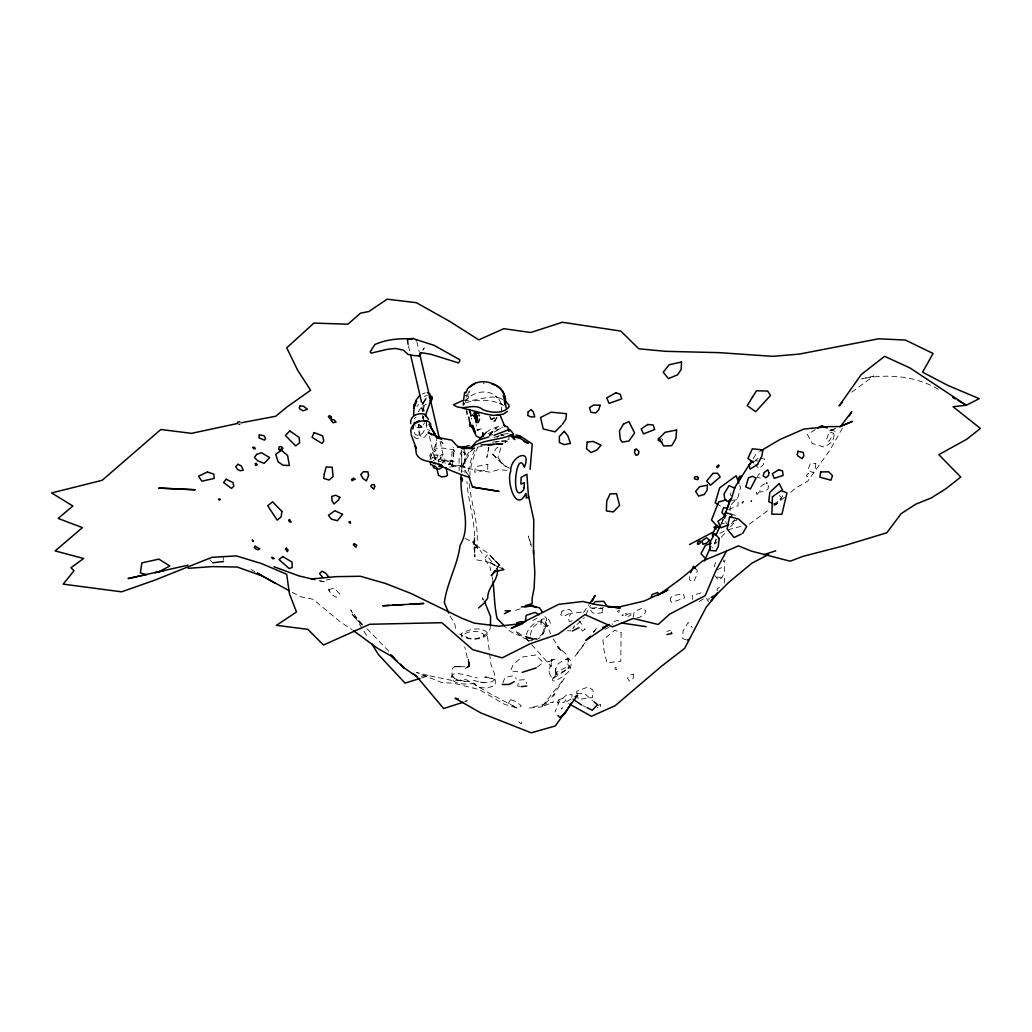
<?xml version="1.0" encoding="UTF-8"?>
<svg xmlns="http://www.w3.org/2000/svg" width="1032" height="1032" viewBox="0 0 1032 1032"><rect width="100%" height="100%" fill="white"/><g stroke="black" fill="none" stroke-linecap="round" stroke-linejoin="round"><path stroke-width="0.75" stroke-dasharray="5 3.75" d="M474.707 552.946L472.991 541.465L474.707 549.346M492.69 442.173L508.75 439.98L509.15 435.272M469.238 483.634C471.34 504.764 479.506 525.391 476.732 547.128L474.836 548.005L474.01 547.244C476.849 524.733 468.115 503.487 466.967 481.467M568.013 661.125L568.026 659.035L563.614 660.054L557.551 664.273L555.384 670.361L555.822 667.73C553.926 671.871 558.106 674.257 556.003 671.922M464.155 450.223L465.29 467.199L452.158 466L448.288 464.439L451.294 461.123L452.197 449.939L453.396 447.398M471.611 419.276L471.624 418.063M501.488 412.129C501.823 406.389 501.178 399.474 495.708 396.262L497.36 397.72C489.233 388.509 474.217 391.296 466.503 399.552L465.277 402.699M474.075 538.652L474.01 547.244M507.086 470.347L498.714 469.65L490.097 472.166L468.399 468.631L461.768 464.787L461.704 451.152M724.296 583.132L724.516 577.301L716.182 577.185M729.998 510.892L730.282 506.273M426.732 422.488L426.435 426.874L422.656 433.272L418.708 435.788L415.238 434.382L412.903 429.002M435.865 447.385L436.536 437.981M422.733 409.652L422.617 411.175L423.223 408.724L425.984 405.408M430.06 459.911C430.073 455.989 432.498 452.003 436.046 450.287L434.562 451.345L435.414 453.203M555.848 671.677L556.119 674.67L555.822 669.446M571.857 697.374L572.089 694.613L567.368 694.149L559.357 701.321L555.061 711.938M453.861 462.065L453.964 461.111L441.515 460.233L447.862 461.149M461.381 472.669L461.949 467.135L467.535 454.183L469.857 451.01M469.65 476.474C470.411 466.412 473.185 456.518 477.713 447.514M490.484 625.302L490.019 629.223C484.137 640.266 468.928 641.117 459.64 634.061M468.154 471.508L471.882 456.712L474.681 450.197M453.383 451.848L453.151 458.402M488.833 447.295L486.833 457.498L488.833 447.295L488.149 448.314L492.445 444.444M633.132 617.252L634.267 611.524L642.639 608.029L645.929 611.163L644.484 614.13L639.853 617.291L634.241 618.4M464.89 473.004L465.509 470.218L461.562 472.424M553.294 638.821L560.84 650.87L557.577 646.703L560.763 649.089L558.028 648.019L562.259 650.65L560.673 650.07C565.871 651.914 570.386 658.455 567.51 663.95L567.419 662.892L568.838 667.356L567.149 669.536L552.301 678.94L549.153 672.954L550.108 665.176L525.404 637.595C527.004 628.604 535.518 618.878 545.412 621.316L550.559 633.635M442.896 463.175L443.412 461.472L446.327 459.704L444.302 458.247M500.907 447.785L497.979 457.498L504.287 465.522L509.124 468.489M708.674 600.018L709.294 598.044M542.561 633.184L544.29 628.256L544.393 623.986L542.613 622.451C535.053 622.438 529.893 629.933 530.59 637.079L532.602 638.924L535.918 638.602L539.504 636.654L543.722 632.526L546.586 624.038L546.599 618.374L543.193 614.814M730.837 493.038L730.424 495.115L731.765 495.592M716.221 539.297L712.519 547.979M723.187 519.612L721.587 524.153L723.213 519.677M716.234 539.31L714.079 545.347L717.176 541.865M461.82 449.991L459.124 457.498L459.163 470.553M427.08 434.046L424.81 436.923L421.688 438.097L419.456 433.195L418.644 424.255L417.754 426.5L419.095 425.39L421.52 426.345L418.644 424.255L415.548 426.048M502.816 683.12L505.074 677.418L513.549 675.715L516.297 678.863M430.654 456.957L436.678 442.393L436.639 439.516M568.142 668.426L568.103 667.433M496.469 417.56L494.56 420.759L493.077 421.353L491.258 420.837L489.787 416.477L490.948 418.515M721.058 523.727L724.271 516.581M461.743 637.131L461.278 633.635C468.464 629.52 480.267 626.024 487.001 632.41L490.884 663.989L494.599 674.167L494.225 680.307C488.007 685.183 478.577 681.12 473.224 680.514C466.309 682.423 457.834 681.52 452.222 676.811L451.835 671.239L452.945 667.769L454.506 666.711L469.199 666.711L465.419 668.284L468.851 666.104L466.89 667.42L468.773 665.485L468.335 666.814L468.915 662.815L469.625 667.949L464.761 646.703M549.346 671.239L549.024 671.806M556.454 673.844L553.087 678.733M766.621 482.563L766.17 483.492L767.098 483.827L767.292 482.77L766.17 483.492M585.763 614.917L590.42 605.216M715.834 562.569L714.183 565.988L715.666 567.858M442.328 462.878L443.141 461.381L441.76 459.085L434.588 457.086L435.285 458.84L434.678 460.865L435.543 458.027L434.872 459.808L436.085 458.982L437.968 459.408M451.939 465.355L453.887 453.835L452.971 448.649L454.764 451.552M431.479 459.175L432.305 457.666M472.978 447.501L461.949 467.135L462.091 471.792M496.573 569.174L499.024 564.827L490.239 555.629L503.874 569.625L488.033 553.126L475.752 545.102M496.766 568.813L499.024 564.827M842.409 428.164L829.96 450.042L807.669 481.247L795.866 487.994L788.551 494.005M734.539 519.806L730.308 525.417M497.114 417.483L494.818 421.378L496.779 418.231M509.55 468.283L504.287 465.522L492.716 454.338L496.276 448.34L498.714 446.714M427.841 433.079L429.854 429.867M420.875 407.885L418.437 411.471L420.514 411.278M422.72 350.287L424.255 347.874L422.591 350.467M483.092 636.409L484.163 634.719C478.784 630.32 470.45 630.41 464.658 633.983L464.284 635.777L467.303 637.544M553.333 677.521C547.786 687.764 571.341 671.974 570.27 668.736M753.141 458.647L756.533 453.306L759.307 451.681M423.417 424.694L424.668 422.785M485.143 557.848L487.259 554.868M574.682 625.663L572.902 628.295L584.422 617.678M583.557 612.557L588.872 604.7M489.142 436.02L492.032 431.776L489.503 434.795M585.118 642.549L574.889 656.507L585.621 642.523M495.966 569.367L497.875 566.865M593.426 632.358L597.322 627.263L593.568 631.932M757.411 476.345L759.758 473.365M416.863 406.531L418.682 404.415M721.316 537.208L725.444 532.551M730.617 526.733L736.809 519.754L729.856 523.392M453.641 450.468L454.08 450.004C446.017 448.327 432.602 444.792 429.763 455.834L431.737 459.795L434.343 460.969M471.469 450.92L474.63 447.707M481.299 428.641L477.313 430.602M731.391 504.48L737.88 497.501L740.55 487.543L738.899 483.118M487.53 634.615C480.267 640.562 468.012 640.949 460.878 634.512M489.684 435.078L497.076 427.119L489.994 434.691L502.778 427.042M754.224 461.588L758.907 457.524M414.335 418.592L416.051 417.147M773.923 506.028L787.339 495.012M537.414 666.956L543.038 662.428L535.905 654.998L521.805 657.126L513.201 664.685L510.466 670.903L520.708 672.18M494.547 417.508L491.051 419.392L493.128 418.837M773.832 504.7L781.701 498.005L778.747 494.818M537.195 618.065L530.654 621.857M609.293 626.992L603.836 630.049M851.774 392.121L873.782 375.996L861.733 378.847C888.384 373.416 916.571 375.958 940.113 390.302M749.4 524.088L770.117 508.931M486.395 432.318L491.322 428.964L502.171 425.39M699.245 601.617L703.656 598.599M504.816 442.651L507.267 441.025L504.635 442.406M496.805 437.478L499.436 435.788M454.828 666.672L461.046 666.711L454.506 666.711M437.839 460.724L439.838 459.472L441.051 457.034L439.322 455.28L434.537 454.802L435.259 457.46L437.916 456.002L436.884 455.177L437.542 455.873M815.254 429.673L807.463 434.459L812.236 443.45L824.31 447.114L832.502 441.786L835.236 431.428L828.503 428.551M424.165 405.473L426.203 404.26M571.057 698.987L565.833 702.031L568.529 703.54M598.186 705.488L600.611 704.301L600.637 707.191L598.973 708.416L597.451 707.384M488.213 433.814L492.999 431.092L503.397 427.738M478.048 430.009L479.687 429.131L477.042 430.073M717.124 569.909L724.438 566.078L724.761 572.012L722.013 577.597L718.543 580.242L715.06 575.792M719.768 533.338L725.341 530.5L741.879 526.088M535.556 639.827C543.348 637.595 546.702 628.656 545.412 621.316M465.251 395.566L467.251 394.663L466.038 397.062A2.012 0.929 -72.2 0 0 466.116 397.475M422.423 394.069L425.352 392.792M835.585 428.383L828.58 431.299L836.023 428.37M466.064 402.686C477.687 399.139 491.258 399.294 502.365 404.544L498.056 402.403L503.577 405.55M493.877 437.568L498.288 435.878M489.929 435.517L492.806 434.511M728.579 509.473L738.035 505.732L738.061 499.604L729.959 500.572M464.606 701.824L467.612 700.87L462.929 699.889M424.255 396.391L427.416 395.411M421.533 677.985L429.028 675.65L453.925 680.836L466.116 679.598L491.722 694.588L517.213 707.991L504.713 704.404L479.119 689.557L454.145 683.313L441.799 682.526L416.554 672.503L429.028 675.65L416.812 676.605M495.747 442.315L499.178 441.257M328.718 589.659L333.865 588.098L339.58 593.645L336.277 597.322L331.311 594.368L328.718 589.659L330.382 592.691M515.368 610.286L520.528 608.79M666.775 631.378L670.232 630.423M479.196 416.077L479.983 415.87M566.362 658.893L569.238 658.803L571.431 662.08L570.657 667.33L557.525 674.322L556.3 672.477L569.445 665.524L570.296 668.852M701.076 592.936L692.33 595.477L692.459 599.502M572.115 620.838L569.354 621.445L568.219 618.503L570.877 613.318L582.887 612.002M326.073 580.113L330.498 579.158M477.61 447.127L482.099 446.263M603.501 607.68L597.012 608.88L590.175 607.654M719.627 587.595L717.885 588.188L716.918 589.762L717.485 590.846M478.5 429.351L477.003 429.622L479.016 429.377M416.98 427.596L423.933 426.861L420.063 427.042M535.918 638.602C527.881 641.878 520.128 637.376 515.587 630.771L522.734 635.918L533.26 638.227L525.172 637.866L532.512 638.292C523.172 636.396 512.104 635.015 505.693 627.198M721.626 523.663L724.374 523.301M504.042 434.033L508.105 433.543M449.578 467.057L453.525 466.709L448.288 464.439L450.932 463.652L449.733 464.632L451.371 466.051M463.574 400.158C477.248 402.777 491.671 391.941 504.003 400.197M760.287 478.022L756.624 477.339M532.512 640.537L527.584 640.266L526.114 639.298M483.298 383.672L484.24 383.633M447.488 461.149L453.964 461.111M503.9 435.207L500.752 434.949L503.784 434.936M576.849 693.478L584.435 693.556L592.755 700.663M500.752 434.949L503.719 435.04M567.574 630.681L571.302 630.913M501.926 441.438L506.067 441.696M477.726 415.445L479.493 415.728M464.787 681.391L455.022 678.746L452.093 675.38M465.29 467.199L448.288 464.439L457.112 465.716L463.445 465.032L465.342 460.685L464.968 451.822M773.51 503.719L776.67 504.261L782.617 496.392L782.54 490.2M480.099 681.984L484.653 682.797M730.759 514.388L735.416 515.226M476.707 559.886L487.955 561.988L499.527 567.548M520.051 686.422L517.613 685.957L519.173 680.062L525.365 679.611L526.526 683.558M438.768 461.149L441.206 461.755M486.214 676.979L495.373 679.778L495.179 685.158C489.981 688.202 477.455 689.724 474.926 683.752M755.205 460.44L757.772 461.059M474.888 683.429C467.251 684.087 457.976 685.429 451.758 679.508C448.585 667.407 472.282 677.727 477.3 677.921M686.409 639.763L682.836 638.795L682.978 631.236L688.138 622.438L692.266 627.649M507.744 439.129L509.137 439.529M760.378 457.95L764.777 459.227L763.358 464.8L759.281 468.644L755.166 464.864M436.033 458.853L432.215 457.305M494.689 679.456L491.155 678.127L495.205 679.649M464.981 538.498L473.327 542.123M583.028 705.707L585.673 706.997M618.684 621.006L617.471 620.4L612.131 622.051L612.298 624.618M474.01 544.238L475.971 545.231L482.215 553.152M502.494 568.916L488.768 561.782L494.354 565.213L486.923 555.629M292.133 592.252L300.635 596.741L313.096 599.308L339.18 621.019L352.08 629.662M250.905 569.432L254.943 571.741M717.846 504.429L720.491 505.964M413.909 436.678L416.27 438.407L419.276 438.51L418.644 424.255M462.775 451.642L466.129 454.519M492.716 454.338L504.287 465.522M362.4 624.295L350.932 613.202L362.193 625.25M366.979 628.72L389 651.514M440.961 441.361L443.102 443.502L440.974 441.257M695.336 568.451L697.232 570.606L696.419 575.611L693.891 581.648L689.75 580.216L689.518 575.288M578.836 620.671L581.945 624.308M209.87 559.667L211.637 561.769M465.677 399.139L465.883 399.384A2.761 1.316 -71.8 0 0 466.258 399.526L467.702 398.726A3.315 1.574 -71.6 0 0 468.476 397.565L469.367 394.598A9.185 4.334 -71.6 0 0 469.547 392.87L469.444 390.922M362.309 624.953L350.751 610.028L368.385 638.395M477.777 548.843L474.385 543.8L474.836 544.483M469.134 476.371L465.135 470.411L466.774 472.94M485.117 559.383L490.226 567.806L490.845 570.76M661.68 438.458L662.686 440.225M450.029 615.988L454.777 623.792L456.196 631.623M483.776 600.108L482.46 597.592L482.718 600.018M706.636 598.121L708.378 601.811M531.222 544.638L528.307 536.034L531.312 546.483M468.36 391.631L467.664 397.165A1.716 0.813 -71.6 0 1 467.367 397.604A1.638 0.774 -71.7 0 1 467.083 397.862L466.735 397.991A2.012 0.955 -70.3 0 1 466.374 397.926A1.858 0.877 -71.2 0 1 466.18 397.707M422.965 406.389L424.41 411.613M423.52 405.073L424.281 407.06M442.315 456.183L442.173 454.183L438.871 457.099L438.342 462.181M408.44 345.849L409.91 352.054M416.838 341.592L419.353 352.376M440.071 441.438L445.824 466.296M422.952 408.246L423.675 411.381M425.842 420.746L428.022 430.112M429.467 436.368L435.22 461.24M725.754 521.186L726.36 523.946M492.083 576.669L492.703 579.623M577.133 694.046L576.578 691.337L588.176 686.951L593.077 690.124L592.574 697.542L578.243 699.438L577.417 695.387M423.481 418.928L423.094 416.631L423.533 419.302M422.023 408.982L421.817 407.627L422.527 412.993M223.118 557.319L223.428 560.105M422.707 415.341L423.12 419.031L422.823 416.012M476.242 424.707L476.345 425.842M461.768 464.787L461.562 452.184M474.733 554.068L474.901 557.009L474.72 537.311M423.597 416.219L423.649 418.837M621.109 632.539L620.774 661.344L606.958 662.802L603.991 650.134L602.933 639.93L614.698 630.333L621.109 632.539M756.25 492.716L756.998 494.612L759.229 491.851L758.352 490.922L756.25 492.716M630.913 613.356L630.875 615.162L626.14 617.368L625.469 615.756L627.03 614.337L630.913 613.356M633.493 674.128L633.429 677.482L631.752 680.462L629.262 681.017L627.443 678.153L629.146 675.47L633.493 674.128M551.256 663.215L550.998 666.788L551.372 659.371L551.256 663.215M487.852 464.387L487.646 469.973L474.591 472.23L475.533 466.632L487.852 464.387M541.155 619.793L540.936 625.805L546.212 626.385L551.011 624.089L548.572 619.2L543.064 618.865L541.155 619.793M742.137 502.12L742.072 503.435L743.75 501.681L742.137 502.12M815.77 463.523L815.551 467.406L813.461 472.94L807.953 469.895L810.365 463.355L815.77 463.523M768.298 485.969L768.079 489L764.222 491.567L759.746 492.019L760.971 486.253L764.222 483.931L768.298 485.969M554.3 694.446L553.836 695.994L552.804 695.568L554.3 694.446M670.658 598.121L670.219 600.418L671.561 602.417L684.758 597.941L683.287 593.955L672.425 595.58L670.658 598.121M723.858 559.976L723.548 561.472L724.516 562.259L725.432 558.776L723.858 559.976M518.683 721.729L520.631 723.574L521.908 723.187L520.721 721.523L519.264 720.929L518.683 721.729M562.027 611.112L560.815 614.969L563.446 616.439L572.128 612.234L569.509 609.241L562.027 611.112M561.408 708.274L561.795 709.1L562.272 707.733L561.408 708.274M441.051 457.034L439.838 459.472L441.051 457.034M616.723 668.852L616.439 669.665L615.149 669.11L615.033 667.639L616.439 667.807L616.723 668.852M828.361 434.356L826.064 440.703L829.199 441.103L833.727 433.595L831.212 432.163L828.361 434.356M558.841 699.838L557.267 702.947L563.408 702.586L566.013 700.328L563.936 697.748L558.841 699.838M623.238 615.059L622.077 615.149L623.238 615.059M510.44 699.657L508.492 703.192L512.388 705.643L517.303 708.313L521.392 705.836L516.155 701.567L510.44 699.657M564.194 678.54L553.178 695.774L541.697 706.868L529.493 708.004L553.578 701.941L541.697 706.868L564.194 678.54M585.028 629.107L582.409 631.042L581.467 629.417L583.506 628.127L585.028 629.107M751.167 500.894C749.748 502.61 753.36 500.378 751.167 500.894M808.275 473.507L806.74 474.888L806.947 476.81L809.565 475.12L808.275 473.507M494.263 418.541L491.903 419.031L494.263 418.541M626.205 613.64L625.624 613.924L626.205 613.64M619.677 610.157L617.433 611.112L618.245 612.182L621.019 611.408L619.677 610.157M550.907 660.88L547.54 661.86L550.907 660.88M553.165 659.783L551.681 660.261L555.655 659.022L553.165 659.783M602.727 612.428L598.018 613.421L592.6 612.918L589.672 608.828L597.567 607.332L602.636 608.674L602.727 612.428M485.595 677.173L484.705 677.147L486.743 677.237L485.595 677.173M460.272 666.633L457.963 666.298L460.272 666.633M324.048 581.803L317.804 580.397L324.048 581.803M469.689 664.685L467.702 657.539L469.689 664.685"/><path stroke-width="1.5" d="M411.213 434.756L416.36 448.61L415.225 446.043L416.451 454.183C421.327 463.278 432.614 460.078 439.722 465.238C449.539 470.231 459.498 474.256 469.934 477.558M422.656 404.157L422.707 402.738M461.033 475.107L460.891 478.951L460.672 478.022M470.076 409.407L470.192 412.8M413.626 415.496L414.155 404.66L413.755 408.156L415.741 400.622L419.676 395.346M410.736 423.649C409.42 415.935 418.618 412.142 424.874 414.348L428.499 419.34M530.074 469.354L532.267 444.005L521.199 436.652L515.948 434.885M464.168 448.894L464.439 446.611L457.653 447.243M474.127 429.415L474.243 431.466L475.455 432.627L472.733 425.468M463.652 399.461L464.619 392.444M525.52 620.967L526.165 615.382L535.182 612.389L539.13 614.814M724.645 518.322L725.212 513.549L726.773 512.917L731.894 514.517L731.353 517.122M497.476 569.651C498.262 580.526 487.465 587.427 487.736 597.928L484.202 603.101L478.603 607.938M524.075 487.71L524.359 482.731L520.928 484.06L521.108 477.403L526.875 474.281L528.539 497.514L526.294 497.966L525.894 493.412C515.652 514.246 506.17 480.009 510.737 471.34C509.602 457.228 532.409 446.185 524.424 467.264C516.181 446.34 509.924 506.815 523.534 489.839A7.959 2.902 -88.4 0 0 524.062 487.697M412.903 429.002L413.69 424.565M658.519 438.29L658.158 440.264L661.925 442.006M472.437 425.365L474.178 430.086M505.448 403.757L506.119 407.975M414 407.795L416.722 401.319M479.558 419.121L478.409 422.346L476.023 422.591L477.223 417.508L475.739 414.464L476.861 415.625M469.831 423.713L470.179 422.527M425.313 415.961L431.389 398.842L429.209 397.333M509.189 430.963L509.705 429.325L513.626 434.111C500.172 440.38 484.498 439.155 471.547 447.037L476.887 440.999L478.087 441.038M475.881 415.264L475.365 416.696L473.662 415.69M725.96 511.898L723.974 514.878L721.884 512.491L723.626 507.602L726.347 508.067M725.367 513.626L724.283 516.658L730.721 498.495M726.979 509.099L730.192 500.03M465.742 392.766L466 392.096M713.976 596.573L711.19 600.598M690.627 572.721L693.427 566.31L695.336 568.451M704.404 560.892L710.803 546.599M715.937 535.169L720.426 525.159M592.42 601.063L595.09 595.529L589.762 603.385M757.423 464.568L761.822 456.157L762.932 449.875L752.328 448.804L747.929 458.414L753.553 462.71M720.13 526.797L720.014 525.675L719.227 526.875L719.949 527.004M422.914 403.447L425.893 398.752M240.92 422.836L275.634 416.283L287.231 406.776L310.619 390.302L297.668 370.282L286.741 347.81L313.934 323.08L347.887 324.216L360.478 313.186L368.914 311.496L387.193 299.177L416.373 302.699L449.784 321.404L478.796 339.863L503.758 328.705L530.745 332.51L562.35 322.268L620.812 331.066L638.808 348.79L665.704 351.332L719.239 352.647L772.955 356.35L799.516 354.053L878.58 338.793L905.387 340.057L933.07 353.473L922.595 372.191L948.073 385.517L979.226 398.662L966.313 405.241L953.039 406.685L980.4 428.435L966.7 439.284L938.836 454.648L960.753 477.055L946.009 488.678L931.096 498.043L915.952 504.093L901.065 513.717L886.849 532.77L844.008 545.773L803.18 556.3L790.151 561.202L751.154 551.049L738.499 545.851L726.58 551.011L715.731 570.902L705.217 595.632L669.729 614.092L658.197 624.489L633.235 618.439L612.479 626.824L584.873 614.569L558.325 634.087L530.1 643.8L502.197 657.848L472.695 649.67L441.838 622.696L369.727 624.27L323.506 645.039L307.858 629.339L276.46 625.34L296.494 611.976L289.45 593.839L286.702 574.295L261.406 563.524L236.328 555.887L211.908 557.332L154.852 580.113L121.544 591.826L63.158 584.138L74.02 570.76L70.963 567.729L83.682 558.48L55.135 550.933L82.431 527.649L58.153 518.412L72.846 505.99L51.6 492.948L102.168 480.306L160.837 429.493L191.513 433.363L237.773 423.43M742.743 533.376L746.691 526.423L738.641 519.083L729.598 516.735L727.083 528.99L734.139 537.491L741.311 534.06M849.401 415.87L851.735 411.768L840.512 426.41L852.393 421.378L839.79 426.629M571.367 702.882L565.252 713.099L559.795 717.511L557.899 715.279M470.424 422.668L469.495 424.526L470.037 426.448L473.262 426.745L471.018 425.932M430.37 402.248L431.827 399.797L431.299 398.042M412.761 339.012C399.926 338.135 386.807 339.309 374.887 344.482L370.178 351.873L371.262 353.112L387.439 349.306L395.566 348.416L403.512 350.248L407.924 354.35L413.574 355.524L419.134 355.885L421.095 352.802M734.5 487.955L751.451 461.304M419.134 355.885L421.185 352.699L430.486 354.182L458.531 362.916L459.808 360.903L459.704 359.704L434.072 345.32L415.806 339.502M562.595 424.178L565.949 419.005L566.452 413.716L551.101 412.168L540.562 417.508L543.245 428.977L555.01 431.853L561.511 425.274M477.506 418.85L476.784 419.908L476.152 416.193L477.558 416.747M429.66 396.365L429.854 393.85L427.39 392.663M413.922 405.537L414.812 404.492M464.245 403.693L463.342 404.879L463.497 401.964M495.012 570.619L491.193 575.624L495.257 571.47L503.874 569.625M713.125 596.057L711.164 597.425M593.284 604.017L595.361 601.591L603.849 601.333L606.558 605.462M842.215 402.39L839.106 405.886L861.385 374.384L884.618 356.324L909.966 367.934L966.313 405.241L958.031 400.532M717.343 593.013L713.68 596.754M467.057 390.496L466.851 390.715A3.277 1.535 -71.4 0 0 466.142 391.799M479.751 438.484L482.963 435.672M752.909 461.123L748.897 465.071L750.096 469.108L757.63 464.439M480.977 437.62L486.395 432.318M470.14 410.684L470.889 416.09L472.733 414.8M430.022 400.777L432.227 398.429L432.073 396.727L429.596 395.398M507.512 411.342L503.332 414.193L499.32 414.658M590.485 636.176L585.866 640.33L609.254 624.489M467.07 389.464C479.029 373.61 508.686 383.969 504.958 404.789L504.132 399.268M657.01 595.632L658.777 594.135L657.616 592.536L651.992 594.587L651.347 597.36M687.596 640.085L688.434 639.427M658.868 594.845L679.585 579.674L702.766 560.905L726.58 551.011M475.275 383.182L469.818 387.077M817.86 428.087L821.756 425.687L827.148 427.983M760.687 450.868L780.076 439.451L803.851 429.067L828.206 426.603L840.487 426.603M574.979 696.716L577.585 695.194L555.268 725.973L531.235 732.823L480.719 712.88L455.138 698.264L458.26 698.909M662.815 592.961L668.039 589.943L644.303 600.998L620.193 606.726L607.951 607.268M527.159 606.081L532.164 603.32L532.112 598.392L534.15 587.905L534.808 572.966L533.583 549.992M717.704 525.223L713.886 527.313L716.273 528.952M725.935 515.342L717.937 521.341L721.084 527.829L728.657 524.682M159.121 571.689L169.803 565.949L158.851 559.125L141.861 562.879L140.352 572.928L146.247 574.553M572.541 630.991L579.029 627.559M689.531 544.509L713.177 532.112M514.297 681.739L509.124 684.435L502.249 684.538M768.737 554.442L752.044 563.085L728.902 582.242L717.472 593.645L706.198 607.177L684.629 648.406L661.383 666.337L615.149 705.694L591.388 716.311L569.87 704.288M504.364 613.73L510.414 610.66M602.675 627.508L607.938 625.095M473.74 413.187L475.275 412.49L479.08 413.974M413.948 423.081L419.289 420.695M463.574 400.158L453.5 404.725C462.452 412.142 474.036 401.874 483.002 409.756C490.871 412.8 503.397 414.309 509.124 406.685L508.944 404.892L505.1 401.061M711.216 543.271L705.372 545.399L700.999 553.655L704.663 557.732M473.778 446.095L468.67 447.94L462.362 448.494L456.918 445.772L451.848 440.135L437.736 437.529L441.567 439.361M509.111 429.531L494.07 435.323M496.998 415.47L499.153 414.748L493.012 415.406L484.176 413.729M478.887 440.083L488.846 436.884M237.489 422.346L239.695 421.637M763.693 554.7L775.703 550.843M522.166 672.361L536.292 667.859M463.11 702.302L443.631 708.533L416.812 676.605L413.264 673.651M420.037 678.45L405.034 683.12L378.473 654.598L371.752 643.8M438.755 466.58L441.322 465.78M525.533 605.629L529.7 604.365M465.767 446.508L469.212 445.54M726.206 499.875L718.62 502.016L711.525 519.935L718.22 527.417M154.89 572.721L157.715 572.038M187.94 565.188L128.032 578.578L146.699 574.514M156.038 572.489L163.817 570.786M223.583 561.498L212.528 562.814M477.416 420.488L476.216 421.12L474.372 416.012L476.449 420.966L475.752 420.153M281.568 449.423L283.026 448.275L281.207 446.546L279.182 446.869L278.666 448.507L279.027 449.642L281.568 449.423L279.027 449.642M521.263 686.654L526.772 685.996M488.072 445.102L493.928 444.547M496.856 444.263L502.7 443.695L480.977 444.921M311.561 578.978L335.929 576.656L360.426 576.269L385.465 583.467L410.697 593.336L461.523 618.103L474.165 623.109L498.92 626.218L523.237 623.38L511.304 628.307L558.647 604.352L582.964 601.475L595.464 604.507L620.245 607.938L615.627 607.693M521.353 606.906L530.345 606.158M524.462 606.687L532.215 606.119L539.491 607.835L542.226 611.886M188.198 568.31L212.605 566.594L237.166 567.032L262.334 575.985L289.295 590.755M389.09 605.41L382.795 605.771L423.752 603.449L409.575 604.249M392.25 605.242L403.267 604.61M238.985 424.41L239.721 424.384M666.866 634.577L671.832 633.571L671.29 632.345M462.362 448.494L474.372 448.391M505.112 610.725L509.55 610.996M479.261 437.465L476.32 436.226L469.663 422.359L468.747 417.083M518.051 436.394L521.199 436.652L518.309 436.317M524.914 622.128L520.631 621.741L516.98 622.683L517.096 625.508M476.191 414.451L474.733 414.322L475.804 414.542M423.726 420.553L426.822 421.017M621.432 622.98L646.226 626.669M472.514 487.078L498.766 491.322L472.514 487.078L468.928 476.926M435.672 466.567L430.563 464.426L430.344 462.349M512.478 436.239L520.786 438.716L528.307 443.399L524.011 441.528M314.695 579.61L299.099 575.959L273.919 566.723M462.659 408.156L483.079 413.303M435.556 463.845L430.679 461.73M719.059 527.649L715.898 526.849L712.415 534.537L712.699 536.55M517.819 437.426L510.014 435.027L514.8 439.593L510.621 434.743M438.806 463.987L440.032 464.336M492.083 384.239C500.636 385.362 505.77 393.618 505.59 401.809M532.215 606.119L536.24 607.5L531.854 605.178M772.31 503.229L768.724 501.72L769.846 492.367L779.212 483.582L782.54 490.2M440.664 438.148L428.435 432.627L431.918 434.923M503.513 425.145L507.744 427.042L508.802 431.079M587.002 707.642L592.303 710.235L597.515 704.727L593.955 701.683M952.523 397.385L955.284 398.958M257.639 573.276L275.131 583.274M257.226 573.057L262.334 575.985M717.846 504.429L715.202 502.881L719.652 487.878L736.164 475.739L738.899 483.118M573.121 699.232L581.7 705.062M416.812 676.605L403.899 667.82L390.754 655.772L377.957 648.573L353.37 630.604M473.546 415.38L475.365 416.696L474.578 414.709M394.288 657.9L390.741 654.946L397.32 661.383M416.477 340.044L413.355 338.354L408.788 338.922L407.472 339.98L408.079 344.301M400.61 664.595L403.899 667.82L400.713 664.324M504.609 626.102L497.076 618.439C494.328 606.042 494.405 593.684 493.012 581.093M322.539 577.159L319.546 573.637L321.971 571.186L325.828 573.379L328.627 576.849M431.905 428.835L436.162 436.923M430.331 426.603L435.207 434.627L429.067 424.294M441.348 464.606L442.186 466.116L441.502 467.741L439.258 469.108L434.124 468.089L432.705 465.509M484.434 601.372L490.561 616.427L490.484 625.302M474.514 416.322L475.03 417.302M500.081 414.967L504.829 426.603M483.724 435.285L482.628 432.782L483.35 436.523M448.765 613.034L444.341 602.714C446.843 583.028 457.563 565.342 460.078 545.386C472.411 524.256 459.575 500.752 461.136 478.487M528.448 495.528L533.763 519.767L533.454 553.952M503.229 395.656L503.835 398.068M419.702 353.924L439.374 438.419M446.185 467.844L447.488 475.275L446.172 476.333L441.593 476.913L438.458 475.223L436.665 467.457M410.646 355.15L421.495 402.003M466.58 410.878L467.199 414.142M464.439 446.611L464.619 447.669M411.123 433.466C408.582 423.971 420.888 419.005 428.499 421.404L430.55 423.739L430.783 426.874M462.284 477.997L462.388 481.106M772.439 496.766L771.872 514.181L781.895 514.349L786.939 492.961L781.237 490.587L772.439 496.766M606.532 504.983L606.416 510.943L613.343 511.924L619.6 505.37L616.556 493.683L610.054 493.902L606.829 500.778L606.532 504.983M681.533 362L681.146 369.533L677.534 374.861L668.452 378.563L663.189 372.23L669.162 364.735L681.533 362M707.41 485.182L707.062 490.368L704.237 494.47L698.638 496.108L695.62 491.425L699.593 486.717L707.41 485.182M676.579 430.009L675.973 438.394L671.742 445.695L663.563 445.901L659.216 438.252L665.085 432.305L676.579 430.009M697.58 543.309L697.516 544.135L698.78 544.264L700.818 542.187L699.928 540.91L697.748 542.058L697.58 543.309M331.401 417.302L331.285 418.657L330.008 418.953L328.408 416.36L329.763 415.625L331.401 417.302M600.095 405.241L598.831 409.652L595.89 412.89L590.962 412.374L589.453 407.743L593.632 405.021L600.095 405.241M634.757 450.107L634.525 452.403L635.66 454.777L636.305 455.37L638.24 454.441L639.027 451.603L636.241 448.856L634.757 450.107M331.298 420.605L333.065 422.733L336.058 422.062L334.02 419.83L331.853 419.482L331.298 420.605M324.267 474.127L323.79 478.487L329.169 480.022L333.117 476.462L332.175 467.238L326.138 466.98L324.267 474.127M719.227 538.549L718.233 546.599L715.937 550.946L710.132 550.404L709.887 542.587L714.724 533.492L719.227 538.549M528.191 411.858L527.778 415.561L531.325 416.967L534.808 416.786L533.247 411.897L531.119 409.549L528.191 411.858M220.1 499.411L219.352 500.172L218.552 498.985L220.1 499.411M587.234 442.122L586.434 448.675L591.039 452.558L596.947 449.952L601.05 445.179L593.129 441.412L587.234 442.122M259.316 434.833L258.916 437.813L264.463 440.109L265.611 438.639L264.037 435.697L259.316 434.833M281.955 511.485L281.117 516.929L277.182 520.115L267.727 505.745L272.59 501.81L281.955 511.485M734.681 488.072L731.159 499.81L727.328 501.475L724.825 499.398L724.038 493.98L729.043 485.633L734.681 488.072M768.917 472.643L768.466 475.507L765.938 477.726L763.19 476.01L764.106 472.566L767.821 469.805L768.917 472.643M820.698 471.921L819.834 477.145L830.941 480.228L832.502 475.636L828.722 471.817L820.698 471.921M718.852 465.922L717.537 467.599L716.569 466.864L718.517 464.877L718.852 465.922M698.341 477.855L697.954 479.57L696.626 479.467L694.523 478.861L694.446 476.99L697.271 476.552L698.341 477.855M798.02 451.307L797.181 454.673L797.891 455.938L802.161 458.672L803.889 455.757L803.231 452.416L798.02 451.307M741.453 476.436L739.48 479.777L738.435 478.461L739.763 476.1L741.453 476.436M748.523 477.777L745.749 486.898L750.406 488.962L756.043 478.151L752.625 476.294L748.523 477.777M256.942 464.645L255.717 465.484L255.201 463.549L256.246 463.303L256.942 464.645M374.706 486.395L373.816 489.233L370.785 486.214L371.933 484.666L374.203 484.589L374.706 486.395M349.358 521.74L349.113 522.502L350.506 523.224L350.132 521.47L349.358 521.74M368.553 475.391L366.399 480.886L362.942 478.474L360.787 474.552L363.38 471.74L367.895 471.856L368.553 475.391M314.025 432.589L312.064 437.349L321.958 443.412L323.764 441.051L322.629 435.814L314.025 432.589M300.08 405.976L299.19 407.898L299.757 408.904L303.098 410.826L307.368 409.265L303.395 406.157L300.08 405.976M339.812 497.372L338.457 500.068L333.994 503.977L331.994 500.739L331.711 496.431L335.8 495.244L339.812 497.372M354.879 479.106L352.067 480.77L351.564 479.441L353.537 478.138L354.879 479.106M623.483 424.126L619.471 430.808L620.297 439.348L622.206 442.122L628.927 441.038L634.59 433.001L628.888 421.52L623.483 424.126M272.035 557.396L272.448 558.647L274.215 558.596L272.035 557.396M752.496 397.062L747.233 405.705L755.708 411.652L770.556 395.462L767.679 391.063L756.508 390.741L752.496 397.062M255.085 546.212L254.233 547.579L256 549.011L257.961 549.811L259.883 548.869L255.085 546.212M252.982 447.385L253.511 448.727L255.265 448.804L254.543 447.333L252.982 447.385M354.298 543.67L353.37 544.909L356.014 547.27L356.672 545.128L354.298 543.67M256.658 454.415L254.401 457.421L257.703 460.801L264.153 463.355L269.675 457.615L261.457 452.726L256.658 454.415M226.098 479.222L223.596 482.537L231.478 488.433L233.787 486.24L233 482.576L226.098 479.222M286.328 548.224L285.58 549.166L287.386 551.72L288.096 549.901L286.328 548.224M342.521 514.349L337.374 520.721L331.401 519.135L328.447 515.316L334.91 510.711L342.521 514.349M712.944 473.404L706.662 481.067L710.467 485.195L720.207 476.952L717.537 473.211L712.944 473.404M237.863 464.31L235.722 466.709L237.683 469.599L240.366 470.708L243.333 470.192L241.256 465.871L237.863 464.31M564.182 431.324L559.292 436.575L559.447 442.599L564.323 444.624L570.451 443.373L567.806 435.736L564.182 431.324M289.824 430.95L285.413 435.478L295.668 445.901L299.628 442.87L299.164 437.452L289.824 430.95M709.513 540.291L706.636 543.142L702.805 544.251L702.031 540.768L706.585 537.788L709.513 540.291M289.553 519.548L288.663 520.296L289.231 521.56L291.114 522.102L289.553 519.548M282.691 556.571L279.066 559.628L289.308 568.606L292.224 567.394L292.004 562.053L282.691 556.571M647.67 424.513L641.195 429.028L643.529 433.917L654.701 429.505L653.217 424.965L647.67 424.513M281.53 450.3L275.712 454.299L278.085 461.781L282.949 465.213L289.36 465.561L287.593 455.525L281.53 450.3M778.889 469.702L772.336 473.662L774.232 478.345L783.107 475.417L782.514 470.94L778.889 469.702M615.898 392.766L606.764 397.926L609.099 403.37L621.767 398.881L620.168 394.224L615.898 392.766M207.445 472.011L198.505 476.229L201.846 481.196L214.153 478.422L213.882 474.165L207.445 472.011M252.311 540.136L253.279 541.439L252.44 540.11M194.932 489.748L158.915 488.084L194.932 489.748M476.797 412.865L475.455 412.71L476.797 412.865M437.736 438.071L435.581 436.007L437.723 438.148M475.288 418.734L475.313 418.85"/></g></svg>
